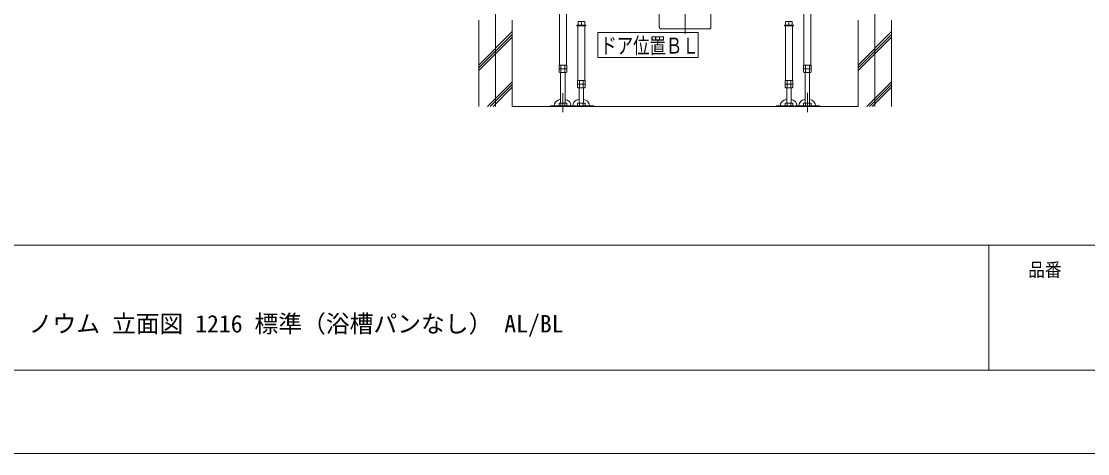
# Model space of a CAD drawing. Units: millimetres on the paper. Extents: x -305 to 305, y -152 to 152.
# Drawn here: x -187.1 to -59.1, y -148.5 to -96.7 of the extents above; entities that cross this region are included whole.
import ezdxf
from ezdxf.enums import TextEntityAlignment as Align

# ---------------------------------------------------------------- set-up
doc = ezdxf.new("R2010")
doc.units = ezdxf.units.MM
doc.linetypes.add('LONG_CHAIN', pattern=[21, 18, -1, 1, -1])
doc.linetypes.add('LONG_DOUBLE_CHAIN', pattern=[21.8, 18, -1, 0.6, -0.6, 0.6, -1])
for name, color, linetype, lineweight in [('0-0_0', 7, 'Continuous', 9), ('0-1_VIEW0001', 7, 'Continuous', 9), ('0-3_1図面枠', 7, 'Continuous', 9), ('0-4_図面枠', 3, 'Continuous', 9), ('0-5_DEFPOINTS', 7, 'Continuous', 9)]:
    doc.layers.add(name, color=color, linetype=linetype, lineweight=lineweight)
doc.styles.add('ＭＳ ゴシック', font='')
doc.styles.get('ＭＳ ゴシック').set_extended_font_data('MS Gothic')

msp = doc.modelspace()

# ---------------------------------------------------------------- linework, layer by layer
at = {"layer": '0-0_0'}
msp.add_line((-71.017, -123.498), (-71.017, -138.498), dxfattribs=at)
at = {"layer": '0-1_VIEW0001', "linetype": 'LONG_CHAIN'}
for p, q in [((-130.175, -11.053), (-130.175, -106.887)), ((-84.675, -11.053), (-84.675, -106.887)), ((-107.425, -92.666), (-107.425, -98.198)), ((-122.091, -105.296), (-122.091, -107.553)), ((-92.758, -105.257), (-92.758, -107.553))]:
    msp.add_line(p, q, dxfattribs=at)
at = {"layer": '0-1_VIEW0001'}
for p, q in [((-122.515, -93.907), (-122.515, -101.94)), ((-121.668, -93.907), (-121.668, -101.94)), ((-93.181, -93.907), (-93.181, -101.94)), ((-92.335, -93.907), (-92.335, -101.94)), ((-132.175, -96.553), (-132.175, -106.887)), ((-128.175, -96.553), (-128.175, -106.887)), ((-86.675, -96.553), (-86.675, -106.887)), ((-82.675, -96.553), (-82.675, -106.887)), ((-132.175, -101.923), (-128.175, -97.923)), ((-132.175, -102.256), (-128.175, -98.256)), ((-117.882, -101.014), (-117.882, -98.014)), ((-117.882, -98.014), (-105.882, -98.014)), ((-105.882, -101.014), (-105.882, -98.014)), ((-86.675, -101.923), (-82.675, -97.923)), ((-86.675, -102.256), (-82.675, -98.256)), ((-132.175, -102.59), (-128.175, -98.59)), ((-86.675, -102.59), (-82.675, -98.59)), ((-117.882, -101.014), (-105.882, -101.014)), ((-122.553, -102.338), (-122.553, -101.94)), ((-121.629, -101.94), (-122.553, -101.94)), ((-122.322, -102.34), (-122.322, -101.94)), ((-121.86, -102.34), (-121.86, -101.94)), ((-121.708, -102.04), (-121.698, -102.04)), ((-121.629, -102.338), (-121.629, -101.94)), ((-93.22, -102.338), (-93.22, -101.94)), ((-92.296, -101.94), (-93.22, -101.94)), ((-92.989, -102.34), (-92.989, -101.94)), ((-92.527, -102.34), (-92.527, -101.94)), ((-92.375, -102.04), (-92.365, -102.04)), ((-92.296, -102.338), (-92.296, -101.94)), ((-122.553, -102.373), (-122.553, -102.761)), ((-121.629, -102.373), (-122.553, -102.373)), ((-122.553, -102.761), (-122.475, -102.807)), ((-121.708, -102.807), (-122.475, -102.807)), ((-122.358, -106.477), (-122.358, -102.807)), ((-122.322, -102.373), (-122.322, -102.761)), ((-121.86, -102.373), (-121.86, -102.761)), ((-121.825, -102.807), (-121.825, -106.477)), ((-121.708, -102.807), (-121.629, -102.761)), ((-121.629, -102.338), (-121.691, -102.373)), ((-121.629, -102.373), (-121.629, -102.761)), ((-93.22, -102.338), (-93.158, -102.373)), ((-93.22, -102.373), (-93.22, -102.761)), ((-92.296, -102.373), (-93.22, -102.373)), ((-93.22, -102.761), (-93.141, -102.807)), ((-92.375, -102.807), (-93.141, -102.807)), ((-93.025, -106.477), (-93.025, -102.807)), ((-92.989, -102.373), (-92.989, -102.761)), ((-92.527, -102.373), (-92.527, -102.761)), ((-92.491, -102.807), (-92.491, -106.477)), ((-92.375, -102.807), (-92.296, -102.761)), ((-92.296, -102.338), (-92.358, -102.373)), ((-92.296, -102.373), (-92.296, -102.761)), ((-131.139, -106.887), (-128.175, -103.922)), ((-130.806, -106.887), (-128.175, -104.256)), ((-130.472, -106.887), (-128.175, -104.589)), ((-85.639, -106.887), (-82.675, -103.922)), ((-85.306, -106.887), (-82.675, -104.256)), ((-84.972, -106.887), (-82.675, -104.589)), ((-86.675, -106.887), (-128.175, -106.887)), ((-123.591, -106.81), (-120.591, -106.81)), ((-122.553, -106.81), (-122.553, -106.477)), ((-122.553, -106.477), (-121.629, -106.477)), ((-122.322, -106.81), (-122.322, -106.477)), ((-121.86, -106.81), (-121.86, -106.477)), ((-121.629, -106.81), (-121.629, -106.477)), ((-120.591, -106.81), (-120.591, -106.887)), ((-94.258, -106.81), (-94.258, -106.887)), ((-94.258, -106.887), (-91.258, -106.887)), ((-93.22, -106.81), (-93.22, -106.477)), ((-93.22, -106.477), (-92.296, -106.477)), ((-92.989, -106.81), (-92.989, -106.477)), ((-92.527, -106.81), (-92.527, -106.477)), ((-92.296, -106.81), (-92.296, -106.477))]:
    msp.add_line(p, q, dxfattribs=at)
at = {"layer": '0-1_VIEW0001', "color": 2, "linetype": 'LONG_DOUBLE_CHAIN'}
for p, q in [((-110.525, -94.53), (-110.525, -97.363)), ((-104.325, -94.53), (-104.325, -97.363)), ((-120.408, -97.14), (-119.341, -97.14)), ((-120.408, -97.14), (-120.408, -97.24)), ((-120.275, -97.14), (-120.275, -96.687)), ((-120.265, -96.687), (-119.485, -96.687)), ((-119.875, -97.14), (-119.875, -96.687)), ((-119.475, -97.14), (-119.475, -96.687)), ((-119.341, -97.14), (-119.341, -97.24)), ((-95.508, -97.14), (-94.441, -97.14)), ((-95.375, -97.14), (-95.375, -96.687)), ((-95.365, -96.687), (-94.585, -96.687)), ((-94.975, -97.14), (-94.975, -96.687)), ((-94.575, -97.14), (-94.575, -96.687)), ((-94.441, -97.14), (-94.441, -97.24)), ((-120.408, -97.24), (-119.341, -97.24)), ((-120.298, -97.24), (-120.298, -103.773)), ((-119.451, -97.24), (-119.451, -103.773)), ((-110.316, -97.597), (-104.558, -97.597)), ((-95.398, -97.24), (-95.398, -103.773)), ((-94.551, -97.24), (-94.551, -103.773)), ((-120.336, -103.773), (-120.336, -104.595)), ((-119.413, -103.773), (-120.336, -103.773)), ((-119.413, -104.207), (-120.336, -104.207)), ((-120.336, -104.595), (-120.258, -104.64)), ((-119.475, -104.207), (-120.275, -104.207)), ((-119.491, -104.64), (-120.258, -104.64)), ((-120.141, -106.477), (-120.141, -104.64)), ((-120.105, -103.773), (-120.105, -104.64)), ((-119.644, -103.773), (-119.644, -104.64)), ((-119.608, -104.64), (-119.608, -106.477)), ((-119.491, -103.873), (-119.481, -103.873)), ((-119.491, -104.64), (-119.413, -104.595)), ((-119.413, -103.773), (-119.413, -104.595)), ((-94.513, -103.773), (-95.436, -103.773)), ((-95.436, -103.773), (-95.436, -104.595)), ((-94.513, -104.207), (-95.436, -104.207)), ((-95.436, -104.595), (-95.358, -104.64)), ((-94.575, -104.207), (-95.375, -104.207)), ((-94.591, -104.64), (-95.358, -104.64)), ((-95.241, -106.477), (-95.241, -104.64)), ((-95.205, -103.773), (-95.205, -104.64)), ((-94.744, -103.773), (-94.744, -104.64)), ((-94.708, -104.64), (-94.708, -106.477)), ((-94.591, -103.873), (-94.581, -103.873)), ((-94.591, -104.64), (-94.513, -104.595)), ((-94.513, -103.773), (-94.513, -104.595)), ((-120.471, -106.887), (-118.375, -106.887)), ((-120.336, -106.81), (-120.336, -106.477)), ((-120.336, -106.477), (-119.413, -106.477)), ((-120.258, -106.81), (-119.491, -106.81)), ((-120.105, -106.81), (-120.105, -106.477)), ((-119.644, -106.81), (-119.644, -106.477)), ((-119.413, -106.81), (-119.413, -106.477)), ((-96.475, -106.81), (-94.392, -106.81)), ((-95.436, -106.81), (-95.436, -106.477)), ((-95.436, -106.477), (-94.513, -106.477)), ((-95.358, -106.81), (-94.591, -106.81)), ((-95.205, -106.81), (-95.205, -106.477)), ((-94.744, -106.81), (-94.744, -106.477)), ((-94.513, -106.81), (-94.513, -106.477))]:
    msp.add_line(p, q, dxfattribs=at)
for points in [[(-95.508, -97.14), (-95.508, -97.24), (-94.441, -97.24)], [(-120.906, -106.81), (-120.906, -106.797), (-120.872, -106.589), (-120.762, -106.382), (-120.645, -106.258), (-120.447, -106.124), (-120.141, -106.019)], [(-119.608, -106.034), (-119.364, -106.125), (-119.155, -106.269), (-119.047, -106.389), (-118.95, -106.563), (-118.906, -106.797), (-118.907, -106.81)], [(-96.006, -106.81), (-96.006, -106.797), (-95.972, -106.589), (-95.862, -106.382), (-95.745, -106.258), (-95.547, -106.124), (-95.241, -106.019)], [(-94.708, -106.034), (-94.464, -106.125), (-94.255, -106.269), (-94.147, -106.389), (-94.05, -106.563), (-94.006, -106.797), (-94.007, -106.81)], [(-120.471, -106.81), (-118.375, -106.81), (-118.375, -106.887)], [(-96.475, -106.81), (-96.475, -106.887), (-94.392, -106.887)]]:
    msp.add_lwpolyline(points, dxfattribs=at)
at = {"layer": '0-1_VIEW0001'}
for points in [[(-123.123, -106.81), (-123.123, -106.797), (-123.089, -106.589), (-122.978, -106.382), (-122.862, -106.258), (-122.664, -106.124), (-122.358, -106.019)], [(-121.825, -106.034), (-121.581, -106.125), (-121.371, -106.269), (-121.263, -106.389), (-121.167, -106.563), (-121.123, -106.797), (-121.123, -106.81)], [(-93.79, -106.81), (-93.79, -106.797), (-93.755, -106.589), (-93.645, -106.382), (-93.529, -106.258), (-93.331, -106.124), (-93.025, -106.019)], [(-92.491, -106.034), (-92.248, -106.125), (-92.038, -106.269), (-91.93, -106.389), (-91.834, -106.563), (-91.79, -106.797), (-91.79, -106.81)], [(-123.591, -106.81), (-123.591, -106.887), (-120.591, -106.887)], [(-94.258, -106.81), (-91.258, -106.81), (-91.258, -106.887)]]:
    msp.add_lwpolyline(points, dxfattribs=at)
at = {"layer": '0-1_VIEW0001', "color": 2, "linetype": 'LONG_DOUBLE_CHAIN'}
for centre, start, end in [((-110.291, -97.363), 180, 270), ((-104.558, -97.363), 270, 0)]:
    msp.add_arc(centre, 0.233, start, end, dxfattribs=at)
at = {"layer": '0-1_VIEW0001'}
for centre, radius, start, end in [((-93.158, -101.928), 0.445, 270, 292.30774), ((-93.148, -102.507), 0.3, 271.20515, 301.93849), ((-92.758, -101.557), 0.817, 253.57358, 270), ((-92.758, -102.196), 0.611, 247.78087, 292.21906), ((-92.758, -101.557), 0.817, 270, 286.42642), ((-92.358, -101.928), 0.445, 247.69226, 270), ((-92.368, -102.507), 0.3, 238.06151, 268.79485)]:
    msp.add_arc(centre, radius, start, end, dxfattribs=at)
at = {"layer": '0-4_図面枠'}
msp.add_line((-291.017, -123.498), (108.983, -123.498), dxfattribs=at)
msp.add_lwpolyline([(-291.017, -138.498), (108.983, -138.498), (108.983, 138.502), (-291.017, 138.502)], close=True, dxfattribs=at)
at = {"layer": '0-5_DEFPOINTS'}
msp.add_line((118.983, -148.498), (-301.017, -148.498), dxfattribs=at)

# ---------------------------------------------------------------- texts
at = {"layer": '0-1_VIEW0001', "style": 'ＭＳ ゴシック', "width": 0.75}
msp.add_text('ドア位置ＢＬ', height=1.921, dxfattribs=at).set_placement((-117.597, -101.134), align=Align.BOTTOM_LEFT)
at = {"layer": '0-3_1図面枠', "style": 'ＭＳ ゴシック', "width": 0.9}
msp.add_text('品番', height=1.628, dxfattribs=at).set_placement((-66.276, -127.759), align=Align.BOTTOM_LEFT)
at = {"layer": '0-3_1図面枠', "style": 'ＭＳ ゴシック'}
msp.add_text('ノウム 立面図 1216 標準（浴槽パンなし） AL/BL', height=2.092, dxfattribs=at).set_placement((-186.165, -134.603), align=Align.BOTTOM_LEFT)

doc.saveas('drawing.dxf')
